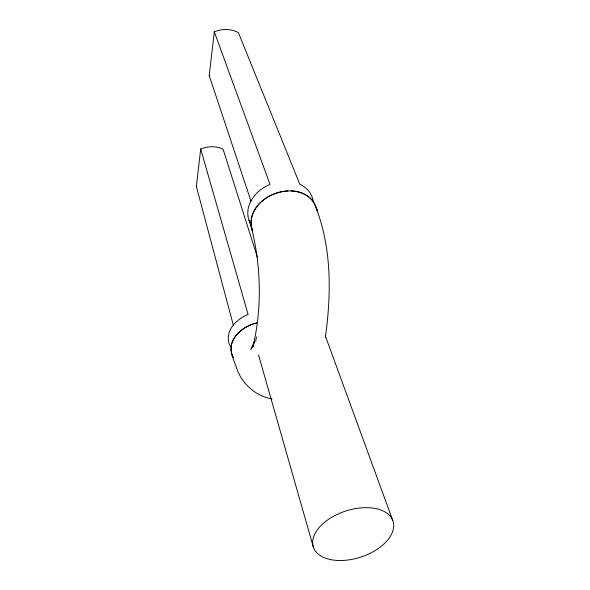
<?xml version="1.0" encoding="UTF-8"?>
<svg xmlns="http://www.w3.org/2000/svg" width="590" height="590" viewBox="0 0 590 590"><rect width="100%" height="100%" fill="white"/><g stroke="black" fill="none" stroke-linecap="round" stroke-linejoin="round"><path stroke-width="0.89" d="M196.33 186.706L200.725 148.82M209.192 75.837L214.325 31.602M325.37 337.244C331.639 292.493 331.868 243.884 313.556 201.832C308.467 194.759 299.676 191.293 291.187 190.939M253.265 344.929L250.868 349.398L254.334 341.817L252.904 346.957C262.255 307.84 261.053 266.09 251.384 227.15C250.367 221.803 251.465 216.235 253.899 211.412C260.411 199.022 274.232 191.529 287.994 190.931M272.064 398.892C256.421 396.318 243.419 385.049 237.423 370.498C235.019 361.854 229.075 353.086 231.605 343.83C235.093 332.738 245.964 325.628 256.79 322.937C242.77 325.828 226.036 339.884 232.453 355.549M196.794 186.706L196.352 186.484L233.478 325.724M209.693 75.852L209.221 75.586L251.023 201.242M233.529 357.474L233.006 356.64M231.936 354.42L232.814 356.331M249.024 220.313L252.557 231.015M252.137 229.938L251.384 227.15M325.252 335.681L392.8 520.572M257.506 257.513L223.05 149.108A24.913 20.702 -15.7 0 0 201.205 148.828L200.696 149.049L248.11 314.477L245.853 315.444A30.555 21.985 -16.4 0 0 230.469 346.492M252.225 230.24C241.878 194.862 306.453 173.283 317.029 209.907M258.516 354.907L313.283 546.849M316.793 208.749L317.295 211.257M313.216 201.087A33.637 26.616 -20.5 0 0 299.823 184.25L238.382 32.605A26.926 24.16 -22.3 0 0 214.841 31.617L214.288 31.867L270.036 184.427L267.543 185.526A33.637 26.616 -20.5 0 0 249.703 221.973M255.765 341.396A34.397 24.478 -18 0 1 256.569 336.912M337.399 560.441A41.875 24.22 -18 0 0 393.39 522.6A41.875 24.22 -18 0 0 328.726 519.23A41.875 24.22 -18 0 0 337.399 560.441"/></g></svg>
